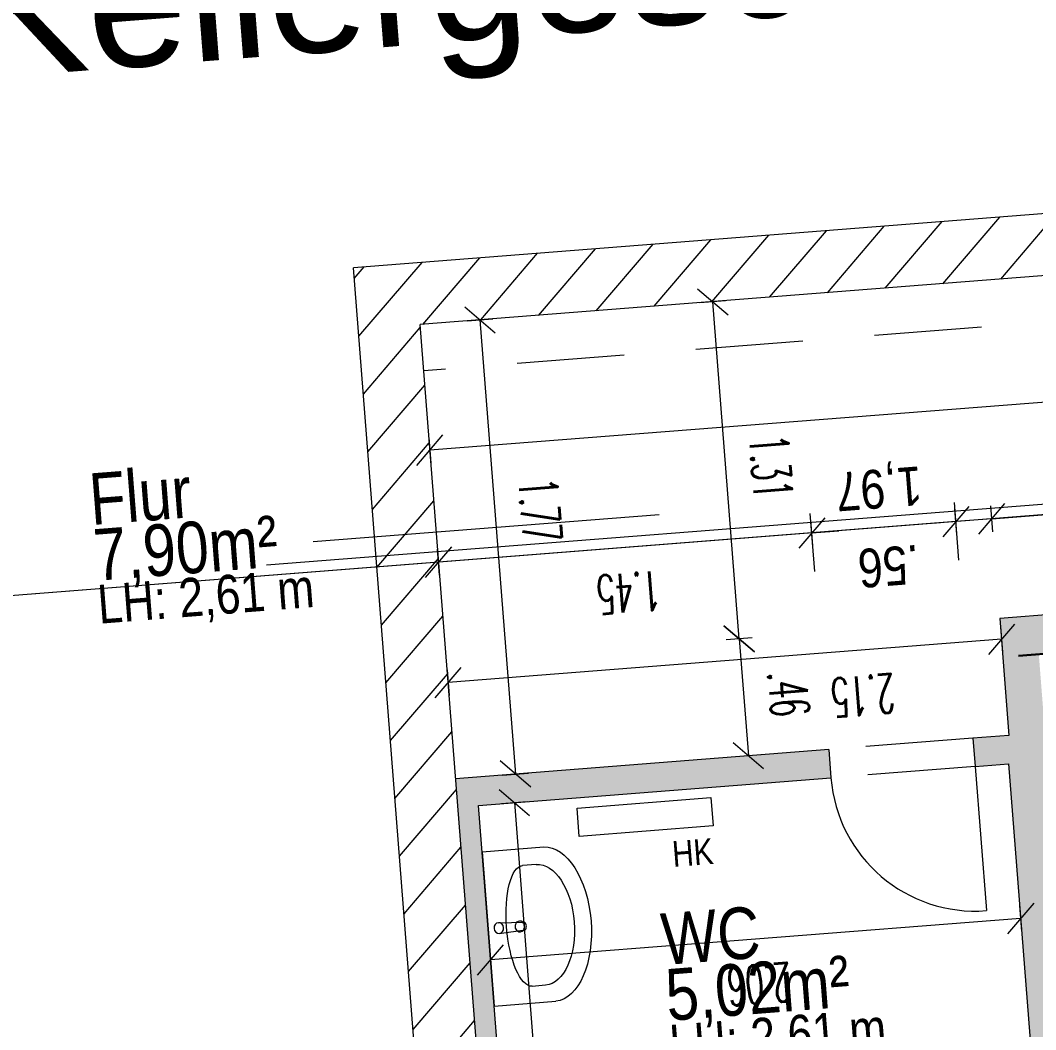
# Model space of a CAD drawing. Header units: millimetres. Extents: x 1954135 to 2038297, y 1349223 to 1397094.
# Drawn here: x 1963194 to 1967128, y 1357977 to 1361888 of the extents above; entities that cross this region are included whole.
import ezdxf

# ---------------------------------------------------------------- set-up
doc = ezdxf.new("R2010")
doc.units = ezdxf.units.MM
doc.header["$MEASUREMENT"] = 0
doc.linetypes.add('DGN Style 2', pattern=[694.23873, 416.543238, -277.695492])
doc.layers.get('Defpoints').update_dxf_attribs({"lineweight": 0})
for name, color, linetype, lineweight in [('01_Grundriss', 7, 'Continuous', 0), ('01_Grundriss (GK)', 7, 'Continuous', 0), ('01_Raumstempel', 7, 'Continuous', 0), ('04_Bemassung', 1, 'Continuous', 0), ('11_Schraffur  GK Wand', 252, 'Continuous', 0), ('11_Schraffur massive Wand', 252, 'Continuous', 0), ('12_Deko', 7, 'Continuous', 0), ('99_Zeichenkopf', 7, 'Continuous', 0)]:
    doc.layers.add(name, color=color, linetype=linetype, lineweight=lineweight)
doc.layers.add('02_Unterzug', color=253, linetype='Continuous', lineweight=0, transparency=0.4)
doc.styles.add('Rossmann', font='ARIALN.TTF', dxfattribs={"height": 100})
doc.styles.add('Rossmann_CAD', font='ARIALN.TTF', dxfattribs={"height": 100})
doc.styles.add('SIMPLEX-5 für bm', font='simplex.shx')
doc.styles.add('SPIRITTXTSTYLE1', font='ROMAN.shx')
doc.styles.add('Style-Arial Narrow', font='ARIALN.TTF')
doc.dimstyles.new('FP7', dxfattribs={"dimtxt": 0.15, "dimasz": 0.11, "dimexe": 0.05, "dimexo": 0.0625, "dimgap": 0.1, "dimtad": 1, "dimzin": 7, "dimdsep": 46, "dimtxsty": 'SIMPLEX-5 für bm', "dimblk": 'OBLIQUE', "dimcen": 0, "dimclrd": 256, "dimclre": 256, "dimadec": 0, "dimazin": 0, "dimtfac": 1, "dimtdec": 0, "dimtmove": 2, "dimatfit": 1, "dimldrblk": 'OBLIQUE', "dimfxl": 0.05, "dimfxlon": 1, "dimtolj": 1, "dimtzin": 7, "dimlwd": -1, "dimlwe": -1, "dimarcsym": 0})

# ---------------------------------------------------------------- blocks, each defined once
blk = doc.blocks.new('*U14')
at = {"layer": '01_Grundriss'}
for p, q in [((-2.275, 3.006), (0.452, 3.006)), ((-2.275, 3.006), (-2.275, -3.006)), ((0.061, 2.348), (-0.539, 2.348)), ((-1.799, 0.21), (-0.648, 0.15)), ((-1.799, -0.21), (-0.648, -0.15)), ((0.061, -2.356), (-0.539, -2.356)), ((-2.275, -3.006), (0.452, -3.006))]:
    blk.add_line(p, q, dxfattribs=at)
at = {"layer": '01_Grundriss', "extrusion": (0, 0, -1)}
blk.add_circle((1.799, 0), 0.21, dxfattribs=at)
at = {"layer": '01_Grundriss'}
for centre, start, end in [((-0.871, 0), 126.7768, 233.2232), ((-0.871, 0), 47.2695, 126.7768), ((-0.871, 0), 312.7305, 47.2695), ((-0.794, 0), 314.4084, 45.5916), ((-0.871, 0), 233.2232, 312.7305)]:
    blk.add_arc(centre, 0.21, start, end, dxfattribs=at)
at = {"layer": '01_Grundriss', "extrusion": (0, 0, -1)}
for centre, major_axis, ratio, start_param, end_param in [((0.412, 0), (0, 3.006), 0.619597, 0.021243, 3.120349), ((-0.53, -0.004), (0.007, -2.352), 0.394618, 0.016868, 3.138735)]:
    blk.add_ellipse(centre, major_axis=major_axis, ratio=ratio, start_param=start_param, end_param=end_param, dxfattribs=at)
at = {"layer": '01_Grundriss'}
blk.add_ellipse((0.046, -0.004), major_axis=(-0.015, -2.352), ratio=0.632729, start_param=0.019726, end_param=3.141593, dxfattribs=at)
blk = doc.blocks.new('_Oblique')
at = {"color": 0, "linetype": 'ByBlock', "lineweight": -2, "ltscale": 0.01}
blk.add_line((0.005, 0.005), (-0.005, -0.005), dxfattribs=at)
blk = doc.blocks.new('*D407')
at = {"layer": '04_Bemassung', "linetype": 'Continuous', "ltscale": 1000, "transparency": 16777216}
for p, q in [((1973561.4, 1357482), (1984527.8, 1358340.4)), ((1973561.4, 1357482), (1973367, 1357466.8)), ((1973367, 1357466.8), (1962400.5, 1356608.5))]:
    blk.add_line(p, q, dxfattribs=at)
at = {"layer": '04_Bemassung', "ltscale": 1000, "transparency": 16777216}
for p, q in [((1973370.9, 1357417), (1973363, 1357516.7)), ((1973565.3, 1357432.2), (1973557.5, 1357531.9))]:
    blk.add_line(p, q, dxfattribs=at)
at = {"layer": 'Defpoints', "color": 0, "linetype": 'Continuous', "lineweight": 0, "ltscale": 1000, "transparency": 16777216}
for p in [(1973367, 1357466.8), (1973417.2, 1356824.3), (1973611.6, 1356839.5)]:
    blk.add_point(p, dxfattribs=at)
at = {"layer": '04_Bemassung', "linetype": 'Continuous', "ltscale": 1000, "transparency": 16777216, "xscale": 11000, "yscale": 11000, "zscale": 11000}
for p, rotation in [((1973367, 1357466.8), 4.475374000657871), ((1973561.4, 1357482), 184.4753740006579)]:
    blk.add_blockref('_Oblique', p, dxfattribs=dict(at, rotation=rotation))
at = {"layer": '04_Bemassung', "color": 0, "linetype": 'Continuous', "ltscale": 1000, "transparency": 16777216, "insert": (1972605.8, 1368440.9), "char_height": 150, "attachment_point": 5, "rotation": 184.4754, "style": 'SIMPLEX-5 für bm'}
blk.add_mtext('\\A1;\\H1x;\\W0.55;.20', dxfattribs=at)
blk = doc.blocks.new('*D425')
at = {"layer": '04_Bemassung', "linetype": 'Continuous', "ltscale": 1000, "transparency": 16777216}
for p, q in [((1975363.5, 1360654.7), (1986330, 1361513)), ((1975114.3, 1360635.2), (1964147.8, 1359776.8)), ((1975363.5, 1360654.7), (1975114.3, 1360635.2))]:
    blk.add_line(p, q, dxfattribs=at)
at = {"layer": '04_Bemassung', "ltscale": 1000, "transparency": 16777216}
for p, q in [((1975359.6, 1360704.5), (1975367.4, 1360604.8)), ((1975110.4, 1360685), (1975118.2, 1360585.3))]:
    blk.add_line(p, q, dxfattribs=at)
at = {"layer": 'Defpoints', "color": 0, "linetype": 'Continuous', "lineweight": 0, "ltscale": 1000, "transparency": 16777216}
for p in [(1975067.2, 1361236.5), (1975358.6, 1360717.6), (1975114.3, 1360635.2)]:
    blk.add_point(p, dxfattribs=at)
at = {"layer": '04_Bemassung', "linetype": 'Continuous', "ltscale": 1000, "transparency": 16777216, "xscale": 11000, "yscale": 11000, "zscale": 11000}
for p, rotation in [((1975363.5, 1360654.7), 184.4753740006579), ((1975114.3, 1360635.2), 4.475374000657871)]:
    blk.add_blockref('_Oblique', p, dxfattribs=dict(at, rotation=rotation))
at = {"layer": '04_Bemassung', "color": 0, "linetype": 'Continuous', "ltscale": 1000, "transparency": 16777216, "insert": (1976097.2, 1349678.4), "char_height": 150, "attachment_point": 5, "rotation": 184.4754, "style": 'SIMPLEX-5 für bm'}
blk.add_mtext('\\A1;\\H1x;\\W0.55;.25', dxfattribs=at)
blk = doc.blocks.new('*D428')
at = {"layer": '04_Bemassung', "linetype": 'Continuous', "ltscale": 1000, "transparency": 16777216}
for p, q in [((1973999.5, 1361423.7), (1973141.1, 1372390.2)), ((1973999.5, 1361423.7), (1974020.5, 1361154.5)), ((1974020.5, 1361154.5), (1974878.9, 1350188.1))]:
    blk.add_line(p, q, dxfattribs=at)
at = {"layer": '04_Bemassung', "ltscale": 1000, "transparency": 16777216}
for p, q in [((1974049.3, 1361427.6), (1973949.6, 1361419.8)), ((1974070.4, 1361158.4), (1973970.7, 1361150.6))]:
    blk.add_line(p, q, dxfattribs=at)
at = {"layer": 'Defpoints', "color": 0, "linetype": 'Continuous', "lineweight": 0, "ltscale": 1000, "transparency": 16777216}
for p in [(1975046.1, 1361505.6), (1975067.2, 1361236.5), (1974020.5, 1361154.5)]:
    blk.add_point(p, dxfattribs=at)
at = {"layer": '04_Bemassung', "linetype": 'Continuous', "ltscale": 1000, "transparency": 16777216, "xscale": 11000, "yscale": 11000, "zscale": 11000}
for p, rotation in [((1973999.5, 1361423.7), 274.4753740006579), ((1974020.5, 1361154.5), 94.47537400065787)]:
    blk.add_blockref('_Oblique', p, dxfattribs=dict(at, rotation=rotation))
at = {"layer": '04_Bemassung', "color": 0, "linetype": 'Continuous', "ltscale": 1000, "transparency": 16777216, "insert": (1963043.5, 1360430.8), "char_height": 150, "attachment_point": 5, "rotation": 274.4754, "style": 'SIMPLEX-5 für bm'}
blk.add_mtext('\\A1;\\H1x;\\W0.55;.27', dxfattribs=at)
blk = doc.blocks.new('*D434')
at = {"layer": '04_Bemassung', "linetype": 'Continuous', "ltscale": 1000, "transparency": 16777216}
for p, q in [((1970148.4, 1360206.3), (1981114.8, 1361064.6)), ((1969988.9, 1360193.8), (1959022.4, 1359335.5)), ((1970148.4, 1360206.3), (1969988.9, 1360193.8))]:
    blk.add_line(p, q, dxfattribs=at)
at = {"layer": '04_Bemassung', "ltscale": 1000, "transparency": 16777216}
for p, q in [((1969992.8, 1360143.9), (1969985, 1360243.6)), ((1970152.3, 1360156.4), (1970144.5, 1360256.1))]:
    blk.add_line(p, q, dxfattribs=at)
at = {"layer": 'Defpoints', "color": 0, "linetype": 'Continuous', "lineweight": 0, "ltscale": 1000, "transparency": 16777216}
for p in [(1969988.9, 1360193.8), (1970019, 1359808.2), (1970178.6, 1359820.7)]:
    blk.add_point(p, dxfattribs=at)
at = {"layer": '04_Bemassung', "linetype": 'Continuous', "ltscale": 1000, "transparency": 16777216, "xscale": 11000, "yscale": 11000, "zscale": 11000}
for p, rotation in [((1969988.9, 1360193.8), 4.475374000657871), ((1970148.4, 1360206.3), 184.4753740006579)]:
    blk.add_blockref('_Oblique', p, dxfattribs=dict(at, rotation=rotation))
at = {"layer": '04_Bemassung', "color": 0, "linetype": 'Continuous', "ltscale": 1000, "transparency": 16777216, "insert": (1969210.3, 1371166.5), "char_height": 150, "attachment_point": 5, "rotation": 184.4754, "style": 'SIMPLEX-5 für bm'}
blk.add_mtext('\\A1;\\H1x;\\W0.55;.16', dxfattribs=at)
blk = doc.blocks.new('*D435')
at = {"layer": '04_Bemassung', "ltscale": 1000, "transparency": 16777216}
for p, q in [((1969185.2, 1360080.7), (1969177.4, 1360180.4)), ((1966962, 1359906.7), (1966954.2, 1360006.4))]:
    blk.add_line(p, q, dxfattribs=at)
at = {"layer": '04_Bemassung', "linetype": 'Continuous', "ltscale": 1000, "transparency": 16777216}
blk.add_line((1969181.3, 1360130.6), (1966958.1, 1359956.6), dxfattribs=at)
at = {"layer": 'Defpoints', "color": 0, "linetype": 'Continuous', "lineweight": 0, "ltscale": 1000, "transparency": 16777216}
for p in [(1966958.1, 1359956.6), (1969211.5, 1359745), (1966988.3, 1359571)]:
    blk.add_point(p, dxfattribs=at)
at = {"layer": '04_Bemassung', "linetype": 'Continuous', "ltscale": 1000, "transparency": 16777216, "xscale": 11000, "yscale": 11000, "zscale": 11000}
for p, rotation in [((1969181.3, 1360130.6), 4.475374000657871), ((1966958.1, 1359956.6), 184.4753740006579)]:
    blk.add_blockref('_Oblique', p, dxfattribs=dict(at, rotation=rotation))
at = {"layer": '04_Bemassung', "color": 0, "linetype": 'Continuous', "ltscale": 1000, "transparency": 16777216, "insert": (1968083.4, 1359869.1), "char_height": 150, "attachment_point": 5, "rotation": 184.4754, "style": 'SIMPLEX-5 für bm'}
blk.add_mtext('\\A1;\\H1x;\\W0.55;2.23', dxfattribs=at)
blk = doc.blocks.new('*D436')
at = {"layer": '04_Bemassung', "transparency": 16777216}
for p, q in [((1966830.3, 1359796.1), (1966812.7, 1360020.4)), ((1966272, 1359752.4), (1966254.4, 1359976.7))]:
    blk.add_line(p, q, dxfattribs=at)
at = {"layer": '04_Bemassung', "linetype": 'Continuous', "transparency": 16777216}
for p, q in [((1966818.6, 1359945.7), (1966729.2, 1359938.7)), ((1966260.3, 1359902), (1966365.4, 1359910.2))]:
    blk.add_line(p, q, dxfattribs=at)
at = {"layer": 'Defpoints', "color": 0, "linetype": 'Continuous', "lineweight": 0, "transparency": 16777216}
for p in [(1966260.3, 1359902), (1966884.2, 1359106.4), (1966326, 1359062.7)]:
    blk.add_point(p, dxfattribs=at)
at = {"layer": '04_Bemassung', "linetype": 'Continuous', "transparency": 16777216, "xscale": 75, "yscale": 75, "zscale": 75}
for p, rotation in [((1966818.6, 1359945.7), 4.475374000657871), ((1966260.3, 1359902), 184.4753740006579)]:
    blk.add_blockref('_Oblique', p, dxfattribs=dict(at, rotation=rotation))
at = {"layer": '04_Bemassung', "color": 7, "linetype": 'Continuous', "transparency": 16777216, "insert": (1966559.1, 1359773.3), "char_height": 150, "attachment_point": 5, "rotation": 184.4754, "style": 'Style-Arial Narrow'}
blk.add_mtext('\\A1;\\fArial Narrow|b0|i0|c00|p39;.56', dxfattribs=at)
blk = doc.blocks.new('*D437')
at = {"layer": '04_Bemassung', "linetype": 'Continuous', "ltscale": 1000, "transparency": 16777216}
for p, q in [((1966958.1, 1359956.6), (1977924.6, 1360814.9)), ((1966958.1, 1359956.6), (1966818.6, 1359945.7)), ((1966818.6, 1359945.7), (1955852.1, 1359087.3))]:
    blk.add_line(p, q, dxfattribs=at)
at = {"layer": '04_Bemassung', "ltscale": 1000, "transparency": 16777216}
for p, q in [((1966822.5, 1359895.8), (1966814.7, 1359995.5)), ((1966962, 1359906.7), (1966954.2, 1360006.4))]:
    blk.add_line(p, q, dxfattribs=at)
at = {"layer": 'Defpoints', "color": 0, "linetype": 'Continuous', "lineweight": 0, "ltscale": 1000, "transparency": 16777216}
for p in [(1966818.6, 1359945.7), (1966884.2, 1359106.4), (1967023.8, 1359117.4)]:
    blk.add_point(p, dxfattribs=at)
at = {"layer": '04_Bemassung', "linetype": 'Continuous', "ltscale": 1000, "transparency": 16777216, "xscale": 11000, "yscale": 11000, "zscale": 11000}
for p, rotation in [((1966818.6, 1359945.7), 4.475374000657871), ((1966958.1, 1359956.6), 184.4753740006579)]:
    blk.add_blockref('_Oblique', p, dxfattribs=dict(at, rotation=rotation))
at = {"layer": '04_Bemassung', "color": 0, "linetype": 'Continuous', "ltscale": 1000, "transparency": 16777216, "insert": (1966030, 1370917.6), "char_height": 150, "attachment_point": 5, "rotation": 184.4754, "style": 'SIMPLEX-5 für bm'}
blk.add_mtext('\\A1;\\H1x;\\W0.55;.14', dxfattribs=at)
blk = doc.blocks.new('*D438')
at = {"layer": '04_Bemassung', "ltscale": 1000, "transparency": 16777216}
for p, q in [((1966264.2, 1359852.1), (1966256.4, 1359951.8)), ((1964818.6, 1359739), (1964810.8, 1359838.7))]:
    blk.add_line(p, q, dxfattribs=at)
at = {"layer": '04_Bemassung', "linetype": 'Continuous', "ltscale": 1000, "transparency": 16777216}
blk.add_line((1966260.3, 1359902), (1964814.7, 1359788.8), dxfattribs=at)
at = {"layer": 'Defpoints', "color": 0, "linetype": 'Continuous', "lineweight": 0, "ltscale": 1000, "transparency": 16777216}
for p in [(1964814.7, 1359788.8), (1966326, 1359062.7), (1964880.4, 1358949.6)]:
    blk.add_point(p, dxfattribs=at)
at = {"layer": '04_Bemassung', "linetype": 'Continuous', "ltscale": 1000, "transparency": 16777216, "xscale": 11000, "yscale": 11000, "zscale": 11000}
for p, rotation in [((1966260.3, 1359902), 4.475374000657871), ((1964814.7, 1359788.8), 184.4753740006579)]:
    blk.add_blockref('_Oblique', p, dxfattribs=dict(at, rotation=rotation))
at = {"layer": '04_Bemassung', "color": 0, "linetype": 'Continuous', "ltscale": 1000, "transparency": 16777216, "insert": (1965551.1, 1359670.9), "char_height": 150, "attachment_point": 5, "rotation": 184.4754, "style": 'SIMPLEX-5 für bm'}
blk.add_mtext('\\A1;\\H1x;\\W0.55;1.45', dxfattribs=at)
blk = doc.blocks.new('*D439')
at = {"layer": '04_Bemassung', "ltscale": 1000, "transparency": 16777216}
for p, q in [((1966990.8, 1359539.7), (1966998.6, 1359440)), ((1964847.3, 1359371.9), (1964855.1, 1359272.2))]:
    blk.add_line(p, q, dxfattribs=at)
at = {"layer": '04_Bemassung', "linetype": 'Continuous', "ltscale": 1000, "transparency": 16777216}
blk.add_line((1966994.7, 1359489.8), (1964851.2, 1359322.1), dxfattribs=at)
at = {"layer": 'Defpoints', "color": 0, "linetype": 'Continuous', "lineweight": 0, "ltscale": 1000, "transparency": 16777216}
for p in [(1966988.3, 1359571), (1964844.9, 1359403.2), (1964851.2, 1359322.1)]:
    blk.add_point(p, dxfattribs=at)
at = {"layer": '04_Bemassung', "linetype": 'Continuous', "ltscale": 1000, "transparency": 16777216, "xscale": 11000, "yscale": 11000, "zscale": 11000}
for p, rotation in [((1966994.7, 1359489.8), 4.475374000657871), ((1964851.2, 1359322.1), 184.4753740006579)]:
    blk.add_blockref('_Oblique', p, dxfattribs=dict(at, rotation=rotation))
at = {"layer": '04_Bemassung', "color": 0, "linetype": 'Continuous', "ltscale": 1000, "transparency": 16777216, "insert": (1966458.6, 1359272.3), "char_height": 150, "attachment_point": 5, "rotation": 184.4754, "style": 'SIMPLEX-5 für bm'}
blk.add_mtext('\\A1;\\H1x;\\W0.55;2.15', dxfattribs=at)
blk = doc.blocks.new('*D440')
at = {"layer": '04_Bemassung', "ltscale": 1000, "transparency": 16777216}
for p, q in [((1970064, 1360686.2), (1970071.8, 1360586.5)), ((1964776.8, 1360272.4), (1964784.6, 1360172.7))]:
    blk.add_line(p, q, dxfattribs=at)
at = {"layer": '04_Bemassung', "linetype": 'Continuous', "ltscale": 1000, "transparency": 16777216}
blk.add_line((1970067.9, 1360636.3), (1964780.7, 1360222.5), dxfattribs=at)
at = {"layer": 'Defpoints', "color": 0, "linetype": 'Continuous', "lineweight": 0, "ltscale": 1000, "transparency": 16777216}
for p in [(1970044.7, 1360932.3), (1964756.7, 1360529.8), (1964780.7, 1360222.5)]:
    blk.add_point(p, dxfattribs=at)
at = {"layer": '04_Bemassung', "linetype": 'Continuous', "ltscale": 1000, "transparency": 16777216, "xscale": 11000, "yscale": 11000, "zscale": 11000}
for p, rotation in [((1970067.9, 1360636.3), 4.475374000657871), ((1964780.7, 1360222.5), 184.4753740006579)]:
    blk.add_blockref('_Oblique', p, dxfattribs=dict(at, rotation=rotation))
at = {"layer": '04_Bemassung', "color": 0, "linetype": 'Continuous', "ltscale": 1000, "transparency": 16777216, "insert": (1967438, 1360255), "char_height": 150, "attachment_point": 5, "rotation": 184.4754, "style": 'SIMPLEX-5 für bm'}
blk.add_mtext('\\A1;\\H1x;\\W0.55;5.30', dxfattribs=at)
blk = doc.blocks.new('*D441')
at = {"layer": '04_Bemassung', "ltscale": 1000, "transparency": 16777216}
for p, q in [((1966028.7, 1359495.9), (1965929, 1359488.1)), ((1966064.2, 1359042.3), (1965964.5, 1359034.5))]:
    blk.add_line(p, q, dxfattribs=at)
at = {"layer": '04_Bemassung', "linetype": 'Continuous', "ltscale": 1000, "transparency": 16777216}
blk.add_line((1965978.9, 1359492), (1966014.4, 1359038.4), dxfattribs=at)
at = {"layer": 'Defpoints', "color": 0, "linetype": 'Continuous', "lineweight": 0, "ltscale": 1000, "transparency": 16777216}
for p in [(1966988.3, 1359571), (1967023.8, 1359117.4), (1966014.4, 1359038.4)]:
    blk.add_point(p, dxfattribs=at)
at = {"layer": '04_Bemassung', "linetype": 'Continuous', "ltscale": 1000, "transparency": 16777216, "xscale": 11000, "yscale": 11000, "zscale": 11000}
for p, rotation in [((1965978.9, 1359492), 94.47537400065787), ((1966014.4, 1359038.4), 274.4753740006579)]:
    blk.add_blockref('_Oblique', p, dxfattribs=dict(at, rotation=rotation))
at = {"layer": '04_Bemassung', "color": 0, "linetype": 'Continuous', "ltscale": 1000, "transparency": 16777216, "insert": (1966171.1, 1359278.8), "char_height": 150, "attachment_point": 5, "rotation": 274.4754, "style": 'SIMPLEX-5 für bm'}
blk.add_mtext('\\A1;\\H1x;\\W0.55;.46', dxfattribs=at)
blk = doc.blocks.new('*D442')
at = {"layer": '04_Bemassung', "ltscale": 1000, "transparency": 16777216}
for p, q in [((1965926.5, 1360801.9), (1965826.8, 1360794.1)), ((1966028.7, 1359495.9), (1965929, 1359488.1))]:
    blk.add_line(p, q, dxfattribs=at)
at = {"layer": '04_Bemassung', "linetype": 'Continuous', "ltscale": 1000, "transparency": 16777216}
blk.add_line((1965978.9, 1359492), (1965876.7, 1360798), dxfattribs=at)
at = {"layer": 'Defpoints', "color": 0, "linetype": 'Continuous', "lineweight": 0, "ltscale": 1000, "transparency": 16777216}
for p in [(1966886.1, 1360877), (1965876.7, 1360798), (1966988.3, 1359571)]:
    blk.add_point(p, dxfattribs=at)
at = {"layer": '04_Bemassung', "linetype": 'Continuous', "ltscale": 1000, "transparency": 16777216, "xscale": 11000, "yscale": 11000, "zscale": 11000}
for p, rotation in [((1965876.7, 1360798), 94.47537400065787), ((1965978.9, 1359492), 274.4753740006579)]:
    blk.add_blockref('_Oblique', p, dxfattribs=dict(at, rotation=rotation))
at = {"layer": '04_Bemassung', "color": 0, "linetype": 'Continuous', "ltscale": 1000, "transparency": 16777216, "insert": (1966102.2, 1360158.6), "char_height": 150, "attachment_point": 5, "rotation": 274.4754, "style": 'SIMPLEX-5 für bm'}
blk.add_mtext('\\A1;\\H1x;\\W0.55;1.31', dxfattribs=at)
blk = doc.blocks.new('*D443')
at = {"layer": '04_Bemassung', "ltscale": 1000, "transparency": 16777216}
for p, q in [((1964924.8, 1360723.5), (1965024.5, 1360731.3)), ((1965062.5, 1358963.9), (1965162.2, 1358971.7))]:
    blk.add_line(p, q, dxfattribs=at)
at = {"layer": '04_Bemassung', "linetype": 'Continuous', "ltscale": 1000, "transparency": 16777216}
blk.add_line((1964974.7, 1360727.4), (1965112.4, 1358967.8), dxfattribs=at)
at = {"layer": 'Defpoints', "color": 0, "linetype": 'Continuous', "lineweight": 0, "ltscale": 1000, "transparency": 16777216}
for p in [(1964742.6, 1360709.2), (1964880.4, 1358949.6), (1965112.4, 1358967.8)]:
    blk.add_point(p, dxfattribs=at)
at = {"layer": '04_Bemassung', "linetype": 'Continuous', "ltscale": 1000, "transparency": 16777216, "xscale": 11000, "yscale": 11000, "zscale": 11000}
for p, rotation in [((1964974.7, 1360727.4), 94.47537400065787), ((1965112.4, 1358967.8), 274.4753740006579)]:
    blk.add_blockref('_Oblique', p, dxfattribs=dict(at, rotation=rotation))
at = {"layer": '04_Bemassung', "color": 0, "linetype": 'Continuous', "ltscale": 1000, "transparency": 16777216, "insert": (1965207.8, 1359990.8), "char_height": 150, "attachment_point": 5, "rotation": 274.4754, "style": 'SIMPLEX-5 für bm'}
blk.add_mtext('\\A1;\\H1x;\\W0.55;1.77', dxfattribs=at)
blk = doc.blocks.new('*D446')
at = {"layer": '04_Bemassung', "linetype": 'Continuous', "ltscale": 1000, "transparency": 16777216}
for p, q in [((1967465, 1357004.9), (1978431.5, 1357863.2)), ((1967465, 1357004.9), (1967330.4, 1356994.3)), ((1967330.4, 1356994.3), (1956364, 1356136))]:
    blk.add_line(p, q, dxfattribs=at)
at = {"layer": '04_Bemassung', "ltscale": 1000, "transparency": 16777216}
for p, q in [((1967334.3, 1356944.5), (1967326.5, 1357044.2)), ((1967468.9, 1356955), (1967461.1, 1357054.7))]:
    blk.add_line(p, q, dxfattribs=at)
at = {"layer": 'Defpoints', "color": 0, "linetype": 'Continuous', "lineweight": 0, "ltscale": 1000, "transparency": 16777216}
for p in [(1967330.4, 1356994.3), (1967364.3, 1356561.1), (1967515.3, 1356362.3)]:
    blk.add_point(p, dxfattribs=at)
at = {"layer": '04_Bemassung', "linetype": 'Continuous', "ltscale": 1000, "transparency": 16777216, "xscale": 11000, "yscale": 11000, "zscale": 11000}
for p, rotation in [((1967330.4, 1356994.3), 4.475374000657871), ((1967465, 1357004.9), 184.4753740006579)]:
    blk.add_blockref('_Oblique', p, dxfattribs=dict(at, rotation=rotation))
at = {"layer": '04_Bemassung', "color": 0, "linetype": 'Continuous', "ltscale": 1000, "transparency": 16777216, "insert": (1966539.4, 1367966.1), "char_height": 150, "attachment_point": 5, "rotation": 184.4754, "style": 'SIMPLEX-5 für bm'}
blk.add_mtext('\\A1;\\H1x;\\W0.55;.14', dxfattribs=at)
blk = doc.blocks.new('*D449')
at = {"layer": '04_Bemassung', "ltscale": 1000, "transparency": 16777216}
for p, q in [((1967065.4, 1358457.8), (1967073.2, 1358358.1)), ((1965011.7, 1358297.1), (1965019.5, 1358197.4))]:
    blk.add_line(p, q, dxfattribs=at)
at = {"layer": '04_Bemassung', "linetype": 'Continuous', "ltscale": 1000, "transparency": 16777216}
blk.add_line((1967069.3, 1358408), (1965015.6, 1358247.2), dxfattribs=at)
at = {"layer": 'Defpoints', "color": 0, "linetype": 'Continuous', "lineweight": 0, "ltscale": 1000, "transparency": 16777216}
for p in [(1967022.4, 1359006.9), (1964968.7, 1358846.2), (1965015.6, 1358247.2)]:
    blk.add_point(p, dxfattribs=at)
at = {"layer": '04_Bemassung', "linetype": 'Continuous', "ltscale": 1000, "transparency": 16777216, "xscale": 11000, "yscale": 11000, "zscale": 11000}
for p, rotation in [((1967069.3, 1358408), 4.475374000657871), ((1965015.6, 1358247.2), 184.4753740006579)]:
    blk.add_blockref('_Oblique', p, dxfattribs=dict(at, rotation=rotation))
at = {"layer": '04_Bemassung', "color": 0, "linetype": 'Continuous', "ltscale": 1000, "transparency": 16777216, "insert": (1966056.1, 1358153.1), "char_height": 150, "attachment_point": 5, "rotation": 184.4754, "style": 'SIMPLEX-5 für bm'}
blk.add_mtext('\\A1;\\H1x;\\W0.55;2.06', dxfattribs=at)
blk = doc.blocks.new('*D450')
at = {"layer": '04_Bemassung', "ltscale": 1000, "transparency": 16777216}
for p, q in [((1965058.2, 1358853.2), (1965157.9, 1358861)), ((1965248.2, 1356425.6), (1965347.9, 1356433.4))]:
    blk.add_line(p, q, dxfattribs=at)
at = {"layer": '04_Bemassung', "linetype": 'Continuous', "ltscale": 1000, "transparency": 16777216}
blk.add_line((1965108, 1358857.1), (1965298, 1356429.5), dxfattribs=at)
at = {"layer": 'Defpoints', "color": 0, "linetype": 'Continuous', "lineweight": 0, "ltscale": 1000, "transparency": 16777216}
for p in [(1964968.7, 1358846.2), (1965158.7, 1356418.6), (1965298, 1356429.5)]:
    blk.add_point(p, dxfattribs=at)
at = {"layer": '04_Bemassung', "linetype": 'Continuous', "ltscale": 1000, "transparency": 16777216, "xscale": 11000, "yscale": 11000, "zscale": 11000}
for p, rotation in [((1965108, 1358857.1), 94.47537400065787), ((1965298, 1356429.5), 274.4753740006579)]:
    blk.add_blockref('_Oblique', p, dxfattribs=dict(at, rotation=rotation))
at = {"layer": '04_Bemassung', "color": 0, "linetype": 'Continuous', "ltscale": 1000, "transparency": 16777216, "insert": (1965377.5, 1357656.9), "char_height": 150, "attachment_point": 5, "rotation": 274.4754, "style": 'SIMPLEX-5 für bm'}
blk.add_mtext('\\A1;\\H1x;\\W0.55;2.44', dxfattribs=at)
blk = doc.blocks.new('*D453')
at = {"layer": '04_Bemassung', "linetype": 'Continuous', "ltscale": 1000, "transparency": 16777216}
for p, q in [((1967155.5, 1357306.7), (1978122, 1358165)), ((1966956.1, 1357291), (1955989.7, 1356432.7)), ((1967155.5, 1357306.7), (1966956.1, 1357291))]:
    blk.add_line(p, q, dxfattribs=at)
at = {"layer": '04_Bemassung', "ltscale": 1000, "transparency": 16777216}
for p, q in [((1967159.4, 1357256.8), (1967151.6, 1357356.5)), ((1966960, 1357241.2), (1966952.2, 1357340.9))]:
    blk.add_line(p, q, dxfattribs=at)
at = {"layer": 'Defpoints', "color": 0, "linetype": 'Continuous', "lineweight": 0, "ltscale": 1000, "transparency": 16777216}
for p in [(1966956.1, 1357291), (1967030.2, 1356344.4), (1967229.6, 1356360)]:
    blk.add_point(p, dxfattribs=at)
at = {"layer": '04_Bemassung', "linetype": 'Continuous', "ltscale": 1000, "transparency": 16777216, "xscale": 11000, "yscale": 11000, "zscale": 11000}
for p, rotation in [((1967155.5, 1357306.7), 184.4753740006579), ((1966956.1, 1357291), 4.475374000657871)]:
    blk.add_blockref('_Oblique', p, dxfattribs=dict(at, rotation=rotation))
at = {"layer": '04_Bemassung', "color": 0, "linetype": 'Continuous', "ltscale": 1000, "transparency": 16777216, "insert": (1966197.5, 1368265.3), "char_height": 150, "attachment_point": 5, "rotation": 184.4754, "style": 'SIMPLEX-5 für bm'}
blk.add_mtext('\\A1;\\H1x;\\W0.55;.20', dxfattribs=at)
blk = doc.blocks.new('*D455')
at = {"layer": '04_Bemassung', "linetype": 'Continuous', "ltscale": 1000, "transparency": 16777216}
for p, q in [((1965231.4, 1357156.1), (1976197.9, 1358014.4)), ((1965101.8, 1357145.9), (1954135.3, 1356287.6)), ((1965231.4, 1357156.1), (1965101.8, 1357145.9))]:
    blk.add_line(p, q, dxfattribs=at)
at = {"layer": '04_Bemassung', "ltscale": 1000, "transparency": 16777216}
for p, q in [((1965235.3, 1357106.2), (1965227.5, 1357205.9)), ((1965105.7, 1357096.1), (1965097.9, 1357195.8))]:
    blk.add_line(p, q, dxfattribs=at)
at = {"layer": 'Defpoints', "color": 0, "linetype": 'Continuous', "lineweight": 0, "ltscale": 1000, "transparency": 16777216}
for p in [(1965101.8, 1357145.9), (1965175.9, 1356199.3), (1965305.5, 1356209.4)]:
    blk.add_point(p, dxfattribs=at)
at = {"layer": '04_Bemassung', "linetype": 'Continuous', "ltscale": 1000, "transparency": 16777216, "xscale": 11000, "yscale": 11000, "zscale": 11000}
for p, rotation in [((1965101.8, 1357145.9), 4.475374000657871), ((1965231.4, 1357156.1), 184.4753740006579)]:
    blk.add_blockref('_Oblique', p, dxfattribs=dict(at, rotation=rotation))
at = {"layer": '04_Bemassung', "color": 0, "linetype": 'Continuous', "ltscale": 1000, "transparency": 16777216, "insert": (1964308.3, 1368117.4), "char_height": 150, "attachment_point": 5, "rotation": 184.4754, "style": 'SIMPLEX-5 für bm'}
blk.add_mtext('\\A1;\\H1x;\\W0.55;.13', dxfattribs=at)

msp = doc.modelspace()

# ---------------------------------------------------------------- hatches: boundary and pattern name
at = {"layer": '11_Schraffur  GK Wand', "linetype": 'Continuous', "extrusion": (0, 0, -1)}
msp.add_hatch(color=256, dxfattribs=at).paths.add_polyline_path([(-1967380.7054, 1356351.7783), (-1967139.5908, 1359432.3568), (-1969223.2183, 1359595.4408), (-1969211.5137, 1359744.9834), (-1966988.3131, 1359570.9752), (-1967023.817, 1359117.3625), (-1966884.2439, 1359106.4382), (-1966892.8272, 1358996.7736), (-1967022.4308, 1359006.9176), (-1967229.6021, 1356360.0128)])
at = {"layer": '11_Schraffur  GK Wand', "linetype": 'Continuous'}
msp.add_hatch(color=256, dxfattribs=at).paths.add_polyline_path([(1965096.127, 1356193.0273), (1964880.3724, 1358949.5967), (1966325.9513, 1359062.7411), (1966334.5347, 1358953.0765), (1964968.7119, 1358846.1745), (1965158.7164, 1356418.5989), (1965175.8831, 1356199.2697)])
at = {"layer": '11_Schraffur massive Wand', "linetype": 'Continuous'}
h = msp.add_hatch(dxfattribs=at)
h.set_pattern_fill('ANSI31', color=256, pattern_type=2)
h.set_pattern_definition([(229.4754, (1968245.09, 1334499.35), (120.6701, -103.15175), [])])
h.paths.add_polyline_path([(1977412.2445, 1356916.2666), (1977479.5387, 1356921.5337), (1977494.3645, 1356732.113), (1977872.2023, 1356761.6861), (1977449.8101, 1361122.0214), (1975579.1133, 1360975.6033), (1975515.1282, 1361793.1031), (1964484.6528, 1360929.756), (1964890.412, 1355745.611), (1965339.0399, 1355780.7248), (1965305.4868, 1356209.4137), (1965096.127, 1356193.0273), (1964742.6484, 1360709.2151), (1969672.5709, 1361095.0765), (1970226.659, 1361128.414), (1975046.1298, 1361505.6304), (1975067.1981, 1361236.4536), (1975316.4358, 1361255.9612), (1975358.5724, 1360717.6077), (1977232.8402, 1360864.3053), (1977592.9074, 1357171.1409), (1977393.5172, 1357155.5348)])

# ---------------------------------------------------------------- linework, layer by layer
at = {"layer": '01_Grundriss'}
for p, q in [((1975515.1282, 1361793.1031), (1964484.6528, 1360929.756)), ((1969672.5709, 1361095.0765), (1964742.6484, 1360709.2151)), ((1964890.412, 1355745.611), (1964484.6528, 1360929.756)), ((1965096.127, 1356193.0273), (1964742.6484, 1360709.2151)), ((1966892.8272, 1358996.7736), (1966936.5244, 1358438.4811))]:
    msp.add_line(p, q, dxfattribs=at)
at = {"layer": '01_Grundriss', "flags": 128}
msp.add_lwpolyline([(1965877.6723, 1358766.8594), (1965359.2578, 1358726.2835), (1965350.6744, 1358835.9481), (1965869.089, 1358876.524)], close=True, dxfattribs=at)
at = {"layer": '01_Grundriss'}
msp.add_arc((1966892.8272, 1358996.7736), 560, 184.475374, 274.475374, dxfattribs=at)
at = {"layer": '01_Grundriss (GK)', "ltscale": 1000}
for p, q in [((1969211.5137, 1359744.9834), (1966988.3131, 1359570.9752)), ((1966988.3131, 1359570.9752), (1967023.817, 1359117.3625)), ((1967023.817, 1359117.3625), (1966884.2439, 1359106.4382)), ((1966884.2439, 1359106.4382), (1966892.8272, 1358996.7736)), ((1966325.9513, 1359062.7411), (1964880.3724, 1358949.5967)), ((1966325.9513, 1359062.7411), (1966334.5347, 1358953.0765)), ((1966892.8272, 1358996.7736), (1967022.4308, 1359006.9176)), ((1967022.4308, 1359006.9176), (1967229.6021, 1356360.0128)), ((1964968.7119, 1358846.1745), (1966334.5347, 1358953.0765)), ((1965175.8831, 1356199.2697), (1964968.7119, 1358846.1745))]:
    msp.add_line(p, q, dxfattribs=at)
at = {"layer": '01_Raumstempel', "ltscale": 1000}
msp.add_line((1964329.1359, 1359868.3046), (1965668.7584, 1359973.1559), dxfattribs=at)
at = {"layer": '02_Unterzug', "linetype": 'DGN Style 2'}
for p, q in [((1969686.6164, 1360915.6253), (1964756.6939, 1360529.764)), ((1966884.2439, 1359106.4382), (1966325.9513, 1359062.7411)), ((1966892.8272, 1358996.7736), (1966334.5347, 1358953.0765))]:
    msp.add_line(p, q, dxfattribs=at)
at = {"layer": '12_Deko', "color": 5, "linetype": 'Continuous', "lineweight": 30}
msp.add_line((1967525.0408, 1359462.5257), (1967060.539, 1359426.1695), dxfattribs=at)

# ---------------------------------------------------------------- block references
at = {"layer": '01_Grundriss', "xscale": 87.91208791209841, "yscale": 99.80961260099866, "zscale": 93.6721486753212, "rotation": 4.47537400065789}
msp.add_blockref('*U14', (1965205.5567, 1358383.2441), dxfattribs=at)

# ---------------------------------------------------------------- texts
at = {"layer": '01_Grundriss', "linetype": 'Continuous', "lineweight": 0, "insert": (1965798.8828, 1358663.3938), "char_height": 100, "attachment_point": 5, "rotation": 4.475374, "line_spacing_factor": 0.6, "style": 'Rossmann'}
msp.add_mtext('\\C256;HK', dxfattribs=at)
at = {"layer": '01_Raumstempel', "color": 7, "linetype": 'Continuous', "char_height": 200, "attachment_point": 4, "rotation": 4.475374, "line_spacing_factor": 0.65, "style": 'Rossmann_CAD'}
for s, insert in [('Flur\\P7,90m²\\P\\H0.75x;LH: 2,61 m', (1963478.0375, 1359826.9712)), ('WC\\P5,02m²\\P\\H0.75x;LH: 2,61 m', (1965693.9215, 1358122.1016))]:
    msp.add_mtext(s, dxfattribs=dict(at, insert=insert))
at = {"layer": '04_Bemassung', "color": 7, "linetype": 'Continuous', "insert": (1966685.8208, 1360099.7246), "char_height": 150, "attachment_point": 4, "rotation": 184.475374, "line_spacing_factor": 0.916, "style": 'Rossmann'}
msp.add_mtext('1,97', dxfattribs=at)
at = {"layer": '99_Zeichenkopf', "color": 7, "linetype": 'Continuous', "lineweight": 0, "ltscale": 0.5, "insert": (1963015.6857, 1361508.7241), "char_height": 300, "attachment_point": 7, "rotation": 4.475374, "line_spacing_factor": 0.722889, "style": 'SPIRITTXTSTYLE1'}
msp.add_mtext('\\fArial|b0|i0|c00|p39;\\H1.66667x;Kellergeschoss', dxfattribs=at)

# ---------------------------------------------------------------- dimensions: what is measured, and where the dimension line sits
at = {"layer": '04_Bemassung', "linetype": 'Continuous', "ltscale": 1000}
for base, p1, p2, angle, picture, middle in [((1974020.5411, 1361154.5325), (1975046.1298, 1361505.6304), (1975067.1981, 1361236.4536), 274.475374, '*D428', (1963043.5463, 1360430.7842)), ((1969988.8634, 1360193.7875), (1970178.5561, 1359820.6731), (1970019.044, 1359808.1882), 184.475374, '*D434', (1969210.2828, 1371166.4906)), ((1966818.5594, 1359945.6502), (1967023.817, 1359117.3625), (1966884.2439, 1359106.4382), 184.475374, '*D437', (1966030.0092, 1370917.5729)), ((1973366.9502, 1357466.8214), (1973611.6489, 1356839.4696), (1973417.2435, 1356824.2537), 184.475374, '*D407', (1972605.8162, 1368440.89)), ((1966956.1193, 1357291.0444), (1967229.6021, 1356360.0128), (1967030.2119, 1356344.4066), 184.475374, '*D453', (1966197.4777, 1368265.3081)), ((1965101.7905, 1357145.9075), (1965305.4868, 1356209.4137), (1965175.8831, 1356199.2697), 184.475374, '*D455', (1964308.2556, 1368117.44)), ((1967330.41207, 1356994.34604), (1967515.29375, 1356362.31247), (1967364.31894, 1356561.13804), 184.475374, '*D446', (1966539.36957, 1367966.07371)), ((1975114.2614, 1360635.1535), (1975358.5724, 1360717.6077), (1975067.1981, 1361236.4536), 184.475374, '*D425', (1976097.217, 1349678.4468)), ((1964780.741, 1360222.5282), (1970044.6888, 1360932.3476), (1964756.6939, 1360529.764), 184.475374, '*D440', (1967437.9541, 1360254.9711)), ((1965876.6521, 1360797.9728), (1966988.3131, 1359570.9752), (1966886.093, 1360876.9809), 94.475374, '*D442', (1966102.2286, 1360158.6252)), ((1966958.1325, 1359956.5745), (1969211.5137, 1359744.9834), (1966988.3131, 1359570.9752), 184.475374, '*D435', (1968083.3882, 1359869.1122)), ((1964814.6879, 1359788.8087), (1966325.9513, 1359062.7411), (1964880.3724, 1358949.5967), 184.475374, '*D438', (1965551.1327, 1359670.9144)), ((1966014.3762, 1359038.3543), (1966988.3131, 1359570.9752), (1967023.817, 1359117.3625), 274.475374, '*D441', (1966171.0906, 1359278.816)), ((1965015.5914, 1358247.2223), (1967022.4308, 1359006.9176), (1964968.7119, 1358846.1745), 184.475374, '*D449', (1966056.1062, 1358153.1275)), ((1965298.0499518339, 1356429.5044589781), (1964968.7118590539, 1358846.1745217801), (1965158.716391162, 1356418.598925062), 274.4753740007, '*D450', (1965377.514104435, 1357656.947613853))]:
    dim = msp.add_linear_dim(base=base, p1=p1, p2=p2, angle=angle, text='\\H1x;\\W0.55;<>', dimstyle='FP7', override={"dimtxt": 150, "dimasz": 11000, "dimexe": 50, "dimgap": 100, "dimlfac": 0.001, "dimtdec": 2, "dimfxl": 50}, dxfattribs=at)
    dim.commit()
    dim.dimension.update_dxf_attribs({"geometry": picture, "text_midpoint": middle})
for base, p1, p2, angle, picture, middle in [((1965112.3833654111, 1358967.756003214), (1964742.648390701, 1360709.215130107), (1964880.372415001, 1358949.596679098), 274.4753740007, '*D443', (1965207.8462102411, 1359990.793325827)), ((1964851.2193, 1359322.0689), (1966988.3131, 1359570.9752), (1964844.8685, 1359403.2094), 184.475374, '*D439', (1966458.6134, 1359272.3432))]:
    dim = msp.add_linear_dim(base=base, p1=p1, p2=p2, angle=angle, text='\\H1x;\\W0.55;<>', dimstyle='FP7', override={"dimtxt": 150, "dimasz": 11000, "dimexe": 50, "dimgap": 100, "dimlfac": 0.001, "dimtdec": 2, "dimfxl": 50}, dxfattribs=at)
    dim.commit()
    dim.dimension.update_dxf_attribs({"geometry": picture, "text_midpoint": middle, "dimtype": 160})
at = {"layer": '04_Bemassung', "linetype": 'Continuous'}
dim = msp.add_linear_dim(base=(1966260.2668, 1359901.953), p1=(1966884.2439, 1359106.4382), p2=(1966325.9513, 1359062.7411), angle=184.475374, text='\\fArial Narrow|b0|i0|c00|p39;<>', dimstyle='FP7', override={"dimtxt": 150, "dimasz": 75, "dimexe": 75, "dimgap": 75, "dimlfac": 0.001, "dimtxsty": 'Style-Arial Narrow', "dimclrt": 7, "dimtdec": 2, "dimfxl": 150}, dxfattribs=at)
dim.commit()
dim.dimension.update_dxf_attribs({"geometry": '*D436', "text_midpoint": (1966559.1499, 1359773.3192), "dimtype": 160})

doc.saveas('drawing.dxf')
